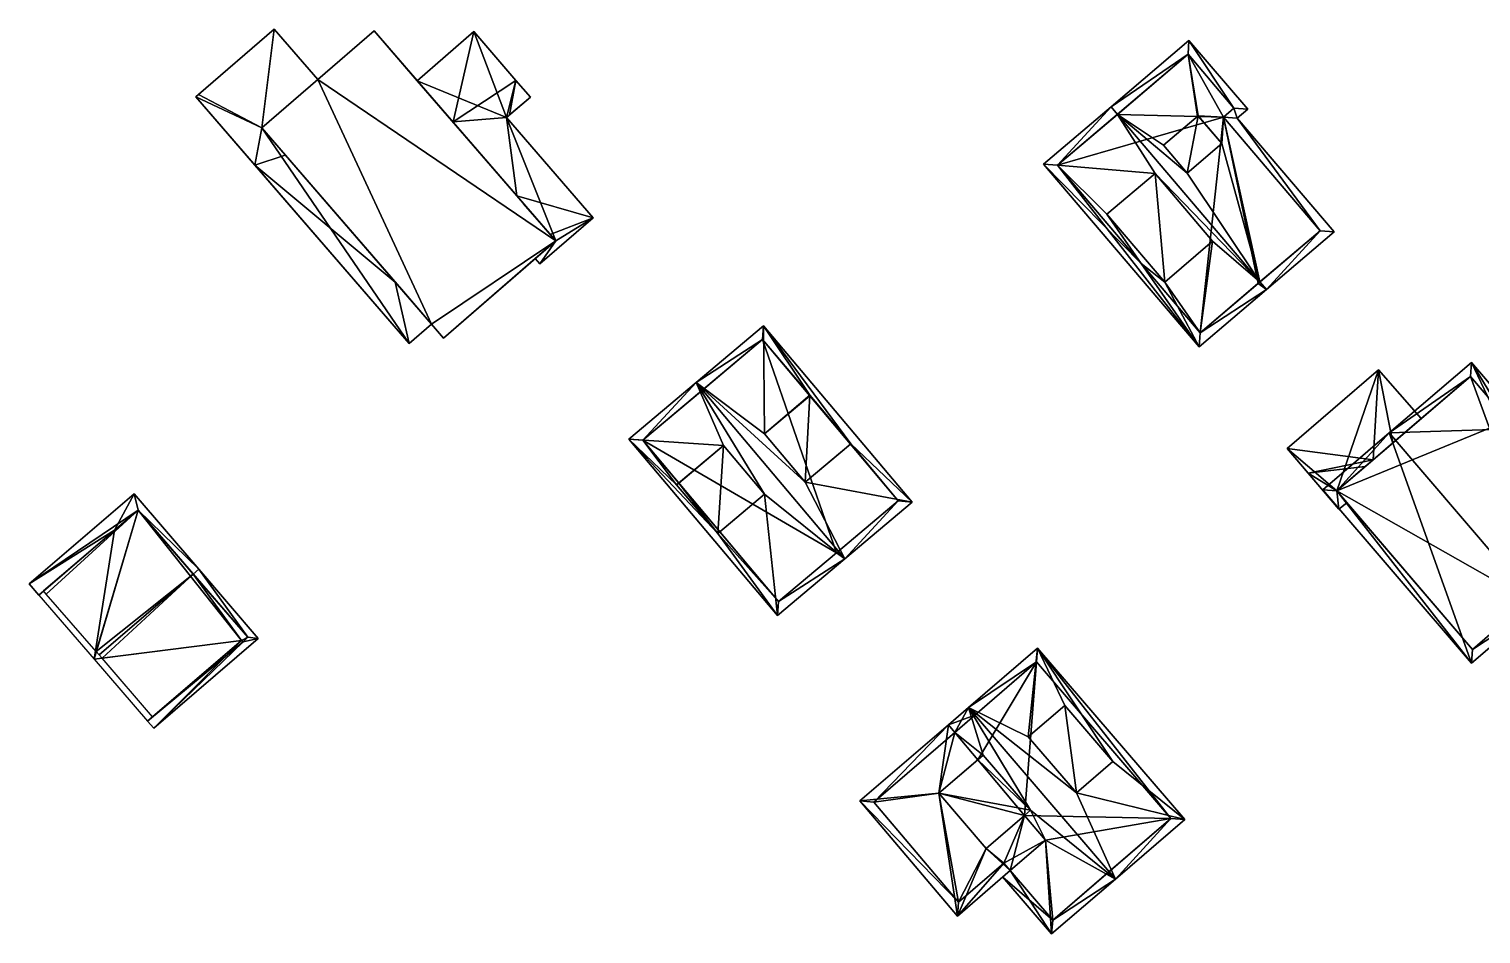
# Model space of a CAD drawing. Extents: x 2679264 to 2679716, y 1246766 to 1247183.
# Drawn here: x 2679267.7 to 2679341.3, y 1247031.4 to 1247077.3 of the extents above; entities that cross this region are included whole.
import ezdxf

# ---------------------------------------------------------------- set-up
doc = ezdxf.new("R2010")
doc.units = 0

msp = doc.modelspace()

# ---------------------------------------------------------------- linework, layer by layer
for points in [[(2679276.11, 1247073.82, 447.735), (2679279.46, 1247072.25, 447.735), (2679280.09, 1247077.26, 447.735)], [(2679276.25, 1247073.94, 459.586), (2679280.09, 1247077.26, 459.595), (2679279.46, 1247072.25, 459.589)], [(2679280.09, 1247077.26, 459.595), (2679276.25, 1247073.94, 459.586), (2679280.09, 1247077.26, 447.735)], [(2679280.09, 1247077.26, 447.735), (2679276.25, 1247073.94, 459.586), (2679276.25, 1247073.94, 447.735)], [(2679279.46, 1247072.25, 459.589), (2679280.09, 1247077.26, 459.595), (2679282.3, 1247074.7, 459.594)], [(2679279.46, 1247072.25, 447.735), (2679282.3, 1247074.7, 447.735), (2679280.09, 1247077.26, 447.735)], [(2679280.09, 1247077.26, 447.735), (2679282.3, 1247074.7, 453.701), (2679280.09, 1247077.26, 459.595)], [(2679280.09, 1247077.26, 459.595), (2679282.3, 1247074.7, 453.701), (2679282.3, 1247074.7, 459.594)], [(2679280.09, 1247077.26, 447.735), (2679282.3, 1247074.7, 447.735), (2679282.3, 1247074.7, 453.701)], [(2679285.16, 1247077.17, 462.153), (2679294.37, 1247066.52, 462.153), (2679282.3, 1247074.7, 462.153)], [(2679285.16, 1247077.17, 462.153), (2679282.3, 1247074.7, 462.153), (2679282.3, 1247074.7, 447.735)], [(2679285.16, 1247077.17, 447.735), (2679285.16, 1247077.17, 462.153), (2679282.3, 1247074.7, 447.735)], [(2679294.37, 1247066.52, 447.735), (2679285.16, 1247077.17, 447.735), (2679282.3, 1247074.7, 447.735)], [(2679294.37, 1247066.52, 462.153), (2679285.16, 1247077.17, 462.153), (2679287.34, 1247074.64, 459.6)], [(2679285.16, 1247077.17, 462.153), (2679285.16, 1247077.17, 447.735), (2679287.34, 1247074.64, 451.154)], [(2679285.16, 1247077.17, 462.153), (2679287.34, 1247074.64, 451.154), (2679287.34, 1247074.64, 459.6)], [(2679287.34, 1247074.64, 447.735), (2679287.34, 1247074.64, 451.154), (2679285.16, 1247077.17, 447.735)], [(2679289.16, 1247072.55, 459.6), (2679287.34, 1247074.64, 459.6), (2679290.21, 1247077.13, 459.606)], [(2679290.21, 1247077.13, 459.606), (2679287.34, 1247074.64, 459.6), (2679290.21, 1247077.13, 447.735)], [(2679290.21, 1247077.13, 447.735), (2679287.34, 1247074.64, 459.6), (2679287.34, 1247074.64, 447.735)], [(2679290.21, 1247077.13, 447.735), (2679287.34, 1247074.64, 447.735), (2679291.87, 1247072.77, 447.735)], [(2679290.21, 1247077.13, 459.606), (2679292.35, 1247074.65, 459.606), (2679289.16, 1247072.55, 459.6)], [(2679292.35, 1247074.65, 459.606), (2679290.21, 1247077.13, 459.606), (2679290.21, 1247077.13, 447.735)], [(2679292.35, 1247074.65, 447.735), (2679292.35, 1247074.65, 459.606), (2679290.21, 1247077.13, 447.735)], [(2679293.08, 1247073.81, 447.735), (2679290.21, 1247077.13, 447.735), (2679291.87, 1247072.77, 447.735)], [(2679326.43, 1247075.98, 453.722), (2679322.53, 1247073.32, 457.225), (2679326.48, 1247076.68, 453.349)], [(2679326.48, 1247076.68, 453.349), (2679322.53, 1247073.32, 457.225), (2679326.43, 1247075.98, 453.722)], [(2679328.75, 1247073.25, 453.721), (2679326.43, 1247075.98, 453.722), (2679326.48, 1247076.68, 453.349)], [(2679328.75, 1247073.25, 453.721), (2679326.48, 1247076.68, 453.349), (2679326.43, 1247075.98, 453.722)], [(2679328.75, 1247073.25, 453.721), (2679326.48, 1247076.68, 453.349), (2679329.46, 1247073.19, 453.349)], [(2679329.46, 1247073.19, 453.349), (2679326.48, 1247076.68, 453.349), (2679328.75, 1247073.25, 453.721)], [(2679326.43, 1247075.98, 453.722), (2679322.85, 1247072.93, 457.225), (2679319.82, 1247070.35, 446.816)], [(2679326.43, 1247075.98, 446.816), (2679326.43, 1247075.98, 453.722), (2679319.82, 1247070.35, 446.816)], [(2679328.23, 1247072.8, 446.816), (2679326.43, 1247075.98, 446.816), (2679319.82, 1247070.35, 446.816)], [(2679326.43, 1247075.98, 453.722), (2679322.85, 1247072.93, 457.225), (2679322.53, 1247073.32, 457.225)], [(2679326.43, 1247075.98, 453.722), (2679322.53, 1247073.32, 457.225), (2679322.85, 1247072.93, 457.225)], [(2679322.85, 1247072.93, 457.225), (2679326.43, 1247075.98, 453.722), (2679326.91, 1247072.83, 454.971)], [(2679326.43, 1247075.98, 453.722), (2679328.75, 1247073.25, 453.721), (2679328.23, 1247072.8, 454.238)], [(2679326.91, 1247072.83, 454.971), (2679326.43, 1247075.98, 453.722), (2679326.94, 1247072.86, 454.938)], [(2679326.43, 1247075.98, 453.722), (2679328.23, 1247072.8, 454.238), (2679326.94, 1247072.86, 454.938)], [(2679328.75, 1247073.25, 453.721), (2679326.43, 1247075.98, 453.722), (2679326.43, 1247075.98, 446.816)], [(2679328.75, 1247073.25, 446.816), (2679328.75, 1247073.25, 453.721), (2679326.43, 1247075.98, 446.816)], [(2679328.23, 1247072.8, 446.816), (2679328.75, 1247073.25, 446.816), (2679326.43, 1247075.98, 446.816)], [(2679279.46, 1247072.25, 462.153), (2679282.3, 1247074.7, 462.153), (2679288.07, 1247062.29, 462.153)], [(2679282.3, 1247074.7, 462.153), (2679279.46, 1247072.25, 462.153), (2679282.3, 1247074.7, 459.594)], [(2679279.46, 1247072.25, 462.153), (2679279.46, 1247072.25, 459.589), (2679282.3, 1247074.7, 459.594)], [(2679288.07, 1247062.29, 447.735), (2679282.3, 1247074.7, 447.735), (2679279.46, 1247072.25, 447.735)], [(2679282.3, 1247074.7, 462.153), (2679294.37, 1247066.52, 462.153), (2679288.07, 1247062.29, 462.153)], [(2679288.07, 1247062.29, 447.735), (2679294.37, 1247066.52, 447.735), (2679282.3, 1247074.7, 447.735)], [(2679292.74, 1247068.4, 459.601), (2679294.37, 1247066.52, 462.153), (2679287.34, 1247074.64, 459.6)], [(2679287.34, 1247074.64, 447.735), (2679294.37, 1247066.52, 447.735), (2679291.87, 1247072.77, 447.735)], [(2679289.16, 1247072.55, 459.6), (2679292.35, 1247074.65, 459.606), (2679291.87, 1247072.77, 459.604)], [(2679291.87, 1247072.77, 459.604), (2679292.35, 1247074.65, 459.606), (2679292.03, 1247072.91, 459.604)], [(2679292.35, 1247074.65, 459.606), (2679293.08, 1247073.81, 459.606), (2679292.03, 1247072.91, 459.604)], [(2679293.08, 1247073.81, 459.606), (2679292.35, 1247074.65, 459.606), (2679292.35, 1247074.65, 447.735)], [(2679293.08, 1247073.81, 447.735), (2679293.08, 1247073.81, 459.606), (2679292.35, 1247074.65, 447.735)], [(2679276.11, 1247073.82, 459.586), (2679276.25, 1247073.94, 459.586), (2679279.46, 1247072.25, 459.589)], [(2679276.25, 1247073.94, 459.586), (2679276.11, 1247073.82, 459.586), (2679276.11, 1247073.82, 447.735)], [(2679276.25, 1247073.94, 447.735), (2679276.25, 1247073.94, 459.586), (2679276.11, 1247073.82, 447.735)], [(2679276.11, 1247073.82, 459.586), (2679279.46, 1247072.25, 459.589), (2679279.11, 1247070.35, 459.586)], [(2679276.11, 1247073.82, 459.586), (2679279.11, 1247070.35, 459.586), (2679279.11, 1247070.35, 447.735)], [(2679276.11, 1247073.82, 447.735), (2679276.11, 1247073.82, 459.586), (2679279.11, 1247070.35, 447.735)], [(2679276.11, 1247073.82, 447.735), (2679286.93, 1247061.31, 447.735), (2679279.46, 1247072.25, 447.735)], [(2679292.03, 1247072.91, 459.604), (2679293.08, 1247073.81, 459.606), (2679293.08, 1247073.81, 447.735)], [(2679292.03, 1247072.91, 447.735), (2679292.03, 1247072.91, 459.604), (2679293.08, 1247073.81, 447.735)], [(2679291.87, 1247072.77, 459.604), (2679292.39, 1247068.81, 459.601), (2679289.16, 1247072.55, 459.6)], [(2679291.87, 1247072.77, 459.604), (2679292.03, 1247072.91, 459.604), (2679292.03, 1247072.91, 447.735)], [(2679291.87, 1247072.77, 447.735), (2679291.87, 1247072.77, 459.604), (2679292.03, 1247072.91, 447.735)], [(2679291.87, 1247072.77, 459.604), (2679296.26, 1247067.69, 459.604), (2679292.39, 1247068.81, 459.601)], [(2679296.26, 1247067.69, 459.604), (2679291.87, 1247072.77, 459.604), (2679291.87, 1247072.77, 447.735)], [(2679296.26, 1247067.69, 447.735), (2679296.26, 1247067.69, 459.604), (2679291.87, 1247072.77, 447.735)], [(2679294.37, 1247066.52, 447.735), (2679296.26, 1247067.69, 447.735), (2679291.87, 1247072.77, 447.735)], [(2679319.11, 1247070.41, 453.865), (2679322.53, 1247073.32, 457.225), (2679319.82, 1247070.35, 454.24)], [(2679322.53, 1247073.32, 457.225), (2679319.11, 1247070.41, 453.865), (2679319.82, 1247070.35, 454.24)], [(2679322.53, 1247073.32, 457.225), (2679322.85, 1247072.93, 457.225), (2679319.82, 1247070.35, 454.24)], [(2679322.85, 1247072.93, 457.225), (2679322.53, 1247073.32, 457.225), (2679319.82, 1247070.35, 454.24)], [(2679324.76, 1247069.94, 456.857), (2679319.82, 1247070.35, 454.24), (2679322.85, 1247072.93, 457.225)], [(2679322.85, 1247072.93, 457.225), (2679319.82, 1247070.35, 454.24), (2679319.82, 1247070.35, 446.816)], [(2679328.23, 1247072.8, 446.816), (2679319.82, 1247070.35, 446.816), (2679327.05, 1247061.86, 446.816)], [(2679324.76, 1247069.94, 456.857), (2679322.85, 1247072.93, 457.225), (2679330.08, 1247064.44, 457.225)], [(2679322.85, 1247072.93, 457.225), (2679326.91, 1247072.83, 454.971), (2679325.19, 1247071.37, 456.654)], [(2679330.08, 1247064.44, 457.225), (2679322.85, 1247072.93, 457.225), (2679326.38, 1247069.96, 456.654)], [(2679326.38, 1247069.96, 456.654), (2679322.85, 1247072.93, 457.225), (2679325.19, 1247071.37, 456.654)], [(2679326.38, 1247069.96, 456.654), (2679325.19, 1247071.37, 456.654), (2679326.94, 1247072.86, 456.4)], [(2679325.19, 1247071.37, 456.654), (2679326.94, 1247072.86, 454.938), (2679326.94, 1247072.86, 456.4)], [(2679328.14, 1247071.45, 456.4), (2679326.38, 1247069.96, 456.654), (2679326.94, 1247072.86, 456.4)], [(2679328.23, 1247072.8, 454.238), (2679326.97, 1247072.83, 454.938), (2679326.94, 1247072.86, 454.938)], [(2679326.94, 1247072.86, 456.4), (2679328.14, 1247071.45, 454.938), (2679328.14, 1247071.45, 456.4)], [(2679326.94, 1247072.86, 456.4), (2679326.94, 1247072.86, 454.938), (2679328.14, 1247071.45, 454.938)], [(2679326.97, 1247072.83, 454.938), (2679328.23, 1247072.8, 454.238), (2679328.14, 1247071.45, 454.938)], [(2679329.99, 1247064.36, 446.816), (2679328.23, 1247072.8, 446.816), (2679327.05, 1247061.86, 446.816)], [(2679328.23, 1247072.8, 454.238), (2679330.08, 1247064.44, 457.225), (2679328.14, 1247071.45, 454.938)], [(2679328.23, 1247072.8, 454.238), (2679328.75, 1247073.25, 453.721), (2679328.93, 1247072.74, 453.865)], [(2679328.23, 1247072.8, 454.238), (2679328.93, 1247072.74, 453.865), (2679328.75, 1247073.25, 453.721)], [(2679328.23, 1247072.8, 454.238), (2679328.75, 1247073.25, 453.721), (2679328.23, 1247072.8, 446.816)], [(2679328.23, 1247072.8, 446.816), (2679328.75, 1247073.25, 453.721), (2679328.75, 1247073.25, 446.816)], [(2679328.23, 1247072.8, 454.238), (2679333.13, 1247067.03, 454.238), (2679330.08, 1247064.44, 457.225)], [(2679333.13, 1247067.03, 454.238), (2679328.23, 1247072.8, 454.238), (2679328.93, 1247072.74, 453.865)], [(2679333.13, 1247067.03, 454.238), (2679328.93, 1247072.74, 453.865), (2679328.23, 1247072.8, 454.238)], [(2679333.13, 1247067.03, 454.238), (2679328.23, 1247072.8, 454.238), (2679333.13, 1247067.03, 446.816)], [(2679333.13, 1247067.03, 446.816), (2679328.23, 1247072.8, 454.238), (2679328.23, 1247072.8, 446.816)], [(2679329.99, 1247064.36, 446.816), (2679333.13, 1247067.03, 446.816), (2679328.23, 1247072.8, 446.816)], [(2679328.75, 1247073.25, 453.721), (2679329.46, 1247073.19, 453.349), (2679328.93, 1247072.74, 453.865)], [(2679328.93, 1247072.74, 453.865), (2679329.46, 1247073.19, 453.349), (2679328.75, 1247073.25, 453.721)], [(2679279.11, 1247070.35, 459.586), (2679279.46, 1247072.25, 459.589), (2679280.65, 1247070.87, 459.588)], [(2679286.54, 1247064.07, 459.588), (2679279.46, 1247072.25, 462.153), (2679288.07, 1247062.29, 462.153)], [(2679279.46, 1247072.25, 459.589), (2679279.46, 1247072.25, 462.153), (2679286.54, 1247064.07, 459.588)], [(2679286.93, 1247061.31, 447.735), (2679288.07, 1247062.29, 447.735), (2679279.46, 1247072.25, 447.735)], [(2679333.84, 1247066.98, 453.865), (2679333.13, 1247067.03, 454.238), (2679328.93, 1247072.74, 453.865)], [(2679333.84, 1247066.98, 453.865), (2679328.93, 1247072.74, 453.865), (2679333.13, 1247067.03, 454.238)], [(2679330.08, 1247064.44, 457.225), (2679326.38, 1247069.96, 456.654), (2679328.14, 1247071.45, 454.938)], [(2679328.14, 1247071.45, 456.4), (2679328.14, 1247071.45, 454.938), (2679326.38, 1247069.96, 456.654)], [(2679280.65, 1247070.87, 459.588), (2679286.23, 1247064.42, 459.588), (2679279.11, 1247070.35, 459.586)], [(2679286.23, 1247064.42, 459.588), (2679286.93, 1247061.31, 459.586), (2679279.11, 1247070.35, 459.586)], [(2679279.11, 1247070.35, 459.586), (2679286.93, 1247061.31, 459.586), (2679279.11, 1247070.35, 447.735)], [(2679286.93, 1247061.31, 459.586), (2679286.93, 1247061.31, 447.735), (2679279.11, 1247070.35, 447.735)], [(2679319.11, 1247070.41, 453.865), (2679319.82, 1247070.35, 454.24), (2679324.06, 1247065.37, 454.24)], [(2679319.11, 1247070.41, 453.865), (2679324.06, 1247065.37, 454.24), (2679326.99, 1247061.15, 453.865)], [(2679319.11, 1247070.41, 453.865), (2679326.99, 1247061.15, 453.865), (2679319.82, 1247070.35, 454.24)], [(2679322.32, 1247067.87, 454.461), (2679324.06, 1247065.37, 454.24), (2679319.82, 1247070.35, 454.24)], [(2679324.76, 1247069.94, 456.857), (2679322.32, 1247067.87, 454.461), (2679319.82, 1247070.35, 454.24)], [(2679319.82, 1247070.35, 454.24), (2679326.99, 1247061.15, 453.865), (2679327.05, 1247061.86, 454.24)], [(2679319.82, 1247070.35, 454.24), (2679327.05, 1247061.86, 454.24), (2679319.82, 1247070.35, 446.816)], [(2679319.82, 1247070.35, 446.816), (2679327.05, 1247061.86, 454.24), (2679327.05, 1247061.86, 446.816)], [(2679322.32, 1247067.87, 456.517), (2679324.76, 1247069.94, 456.857), (2679325.25, 1247064.43, 456.517)], [(2679324.76, 1247069.94, 456.857), (2679322.32, 1247067.87, 456.517), (2679322.32, 1247067.87, 454.461)], [(2679324.76, 1247069.94, 456.857), (2679327.68, 1247066.5, 456.857), (2679325.25, 1247064.43, 456.517)], [(2679327.68, 1247066.5, 456.857), (2679324.76, 1247069.94, 456.857), (2679330.08, 1247064.44, 457.225)], [(2679294.09, 1247066.85, 459.601), (2679292.39, 1247068.81, 459.601), (2679296.26, 1247067.69, 459.604)], [(2679294.37, 1247066.52, 459.601), (2679294.37, 1247066.52, 462.153), (2679292.74, 1247068.4, 459.601)], [(2679293.56, 1247065.35, 459.599), (2679294.37, 1247066.52, 459.601), (2679296.26, 1247067.69, 459.604)], [(2679293.56, 1247065.35, 459.599), (2679296.26, 1247067.69, 459.604), (2679296.26, 1247067.69, 447.735)], [(2679293.56, 1247065.35, 447.735), (2679293.56, 1247065.35, 459.599), (2679296.26, 1247067.69, 447.735)], [(2679294.37, 1247066.52, 447.735), (2679293.56, 1247065.35, 447.735), (2679296.26, 1247067.69, 447.735)], [(2679296.26, 1247067.69, 459.604), (2679294.37, 1247066.52, 459.601), (2679294.09, 1247066.85, 459.601)], [(2679325.25, 1247064.43, 454.461), (2679324.06, 1247065.37, 454.24), (2679322.32, 1247067.87, 454.461)], [(2679322.32, 1247067.87, 454.461), (2679322.32, 1247067.87, 456.517), (2679325.25, 1247064.43, 454.461)], [(2679325.25, 1247064.43, 456.517), (2679325.25, 1247064.43, 454.461), (2679322.32, 1247067.87, 456.517)], [(2679329.99, 1247064.36, 457.136), (2679330.08, 1247064.44, 457.225), (2679333.13, 1247067.03, 454.238)], [(2679329.99, 1247064.36, 457.136), (2679333.13, 1247067.03, 454.238), (2679329.99, 1247064.36, 446.816)], [(2679329.99, 1247064.36, 446.816), (2679333.13, 1247067.03, 454.238), (2679333.13, 1247067.03, 446.816)], [(2679330.41, 1247064.06, 457.225), (2679330.08, 1247064.44, 457.225), (2679333.13, 1247067.03, 454.238)], [(2679330.08, 1247064.44, 457.225), (2679330.41, 1247064.06, 457.225), (2679333.13, 1247067.03, 454.238)], [(2679333.84, 1247066.98, 453.865), (2679330.41, 1247064.06, 457.225), (2679333.13, 1247067.03, 454.238)], [(2679330.41, 1247064.06, 457.225), (2679333.84, 1247066.98, 453.865), (2679333.13, 1247067.03, 454.238)], [(2679288.07, 1247062.29, 462.153), (2679294.37, 1247066.52, 462.153), (2679288.68, 1247061.59, 462.153)], [(2679288.07, 1247062.29, 447.735), (2679288.68, 1247061.59, 447.735), (2679294.37, 1247066.52, 447.735)], [(2679294.37, 1247066.52, 462.153), (2679293.33, 1247065.62, 459.599), (2679288.68, 1247061.59, 462.153)], [(2679294.37, 1247066.52, 459.601), (2679293.56, 1247065.35, 459.599), (2679293.33, 1247065.62, 459.599)], [(2679293.33, 1247065.62, 459.599), (2679294.37, 1247066.52, 462.153), (2679294.37, 1247066.52, 459.601)], [(2679294.37, 1247066.52, 447.735), (2679293.33, 1247065.62, 447.735), (2679293.56, 1247065.35, 447.735)], [(2679327.68, 1247066.5, 456.857), (2679327.05, 1247061.86, 454.24), (2679325.25, 1247064.43, 454.461)], [(2679325.25, 1247064.43, 454.461), (2679325.25, 1247064.43, 456.517), (2679327.68, 1247066.5, 456.857)], [(2679327.68, 1247066.5, 456.857), (2679330.08, 1247064.44, 457.225), (2679327.05, 1247061.86, 454.24)], [(2679293.33, 1247065.62, 459.599), (2679288.68, 1247061.59, 447.735), (2679288.68, 1247061.59, 462.153)], [(2679293.33, 1247065.62, 447.735), (2679288.68, 1247061.59, 447.735), (2679293.33, 1247065.62, 459.599)], [(2679293.33, 1247065.62, 459.599), (2679293.56, 1247065.35, 459.599), (2679293.56, 1247065.35, 447.735)], [(2679293.33, 1247065.62, 447.735), (2679293.33, 1247065.62, 459.599), (2679293.56, 1247065.35, 447.735)], [(2679325.25, 1247064.43, 454.461), (2679325.9, 1247063.21, 454.239), (2679324.06, 1247065.37, 454.24)], [(2679326.99, 1247061.15, 453.865), (2679324.06, 1247065.37, 454.24), (2679325.9, 1247063.21, 454.239)], [(2679286.93, 1247061.31, 459.586), (2679286.23, 1247064.42, 459.588), (2679288.07, 1247062.29, 459.589)], [(2679288.07, 1247062.29, 459.589), (2679286.54, 1247064.07, 459.588), (2679288.07, 1247062.29, 462.153)], [(2679327.05, 1247061.86, 454.24), (2679325.9, 1247063.21, 454.239), (2679325.25, 1247064.43, 454.461)], [(2679330.41, 1247064.06, 457.225), (2679326.99, 1247061.15, 453.865), (2679327.05, 1247061.86, 454.24)], [(2679326.99, 1247061.15, 453.865), (2679330.41, 1247064.06, 457.225), (2679327.05, 1247061.86, 454.24)], [(2679330.41, 1247064.06, 457.225), (2679327.05, 1247061.86, 454.24), (2679330.08, 1247064.44, 457.225)], [(2679330.41, 1247064.06, 457.225), (2679329.99, 1247064.36, 457.136), (2679327.05, 1247061.86, 454.24)], [(2679327.05, 1247061.86, 454.24), (2679329.99, 1247064.36, 457.136), (2679329.99, 1247064.36, 446.816)], [(2679327.05, 1247061.86, 454.24), (2679329.99, 1247064.36, 446.816), (2679327.05, 1247061.86, 446.816)], [(2679329.99, 1247064.36, 457.136), (2679330.41, 1247064.06, 457.225), (2679330.08, 1247064.44, 457.225)], [(2679326.99, 1247061.15, 453.865), (2679325.9, 1247063.21, 454.239), (2679327.05, 1247061.86, 454.24)], [(2679288.07, 1247062.29, 447.735), (2679286.93, 1247061.31, 459.586), (2679288.07, 1247062.29, 459.589)], [(2679286.93, 1247061.31, 459.586), (2679288.07, 1247062.29, 447.735), (2679286.93, 1247061.31, 447.735)], [(2679288.07, 1247062.29, 462.153), (2679288.68, 1247061.59, 462.153), (2679288.68, 1247061.59, 447.735)], [(2679288.07, 1247062.29, 447.735), (2679288.07, 1247062.29, 462.153), (2679288.68, 1247061.59, 447.735)], [(2679301.49, 1247059.34, 460.346), (2679304.91, 1247062.22, 456.752), (2679304.95, 1247056.74, 459.562)], [(2679304.91, 1247062.22, 456.752), (2679301.49, 1247059.34, 460.346), (2679304.85, 1247061.52, 457.153)], [(2679304.91, 1247062.22, 456.752), (2679304.85, 1247061.52, 457.153), (2679307.26, 1247058.69, 457.137)], [(2679304.91, 1247062.22, 456.752), (2679312.44, 1247053.28, 456.752), (2679309.33, 1247056.23, 457.137)], [(2679304.95, 1247056.74, 459.562), (2679304.91, 1247062.22, 456.752), (2679307.26, 1247058.69, 457.137)], [(2679304.91, 1247062.22, 456.752), (2679309.33, 1247056.23, 457.137), (2679307.26, 1247058.69, 457.137)], [(2679312.44, 1247053.28, 456.752), (2679304.91, 1247062.22, 456.752), (2679309.33, 1247056.23, 457.137)], [(2679309.33, 1247056.23, 457.137), (2679304.91, 1247062.22, 456.752), (2679307.26, 1247058.69, 457.137)], [(2679304.85, 1247061.52, 457.153), (2679301.81, 1247058.95, 460.346), (2679298.79, 1247056.41, 448.494)], [(2679304.85, 1247061.52, 448.494), (2679304.85, 1247061.52, 457.153), (2679298.79, 1247056.41, 448.494)], [(2679308.61, 1247050.7, 448.494), (2679304.85, 1247061.52, 448.494), (2679298.79, 1247056.41, 448.494)], [(2679304.85, 1247061.52, 457.153), (2679301.49, 1247059.34, 460.346), (2679301.81, 1247058.95, 460.346)], [(2679307.26, 1247058.69, 457.137), (2679304.85, 1247061.52, 457.153), (2679307.25, 1247058.67, 457.153)], [(2679309.32, 1247056.22, 457.153), (2679309.32, 1247056.22, 459.562), (2679304.85, 1247061.52, 448.494)], [(2679311.74, 1247053.34, 448.494), (2679309.32, 1247056.22, 457.153), (2679304.85, 1247061.52, 448.494)], [(2679309.32, 1247056.22, 459.562), (2679307.25, 1247058.67, 457.153), (2679304.85, 1247061.52, 448.494)], [(2679307.25, 1247058.67, 457.153), (2679304.85, 1247061.52, 457.153), (2679304.85, 1247061.52, 448.494)], [(2679308.61, 1247050.7, 448.494), (2679311.74, 1247053.34, 448.494), (2679304.85, 1247061.52, 448.494)], [(2679340.8, 1247060.36, 453.35), (2679342.41, 1247056.97, 454.042), (2679336.63, 1247056.78, 457.225)], [(2679340.8, 1247060.36, 453.35), (2679336.63, 1247056.78, 457.225), (2679340.75, 1247059.65, 453.702)], [(2679342.45, 1247057.67, 453.702), (2679340.8, 1247060.36, 453.35), (2679340.75, 1247059.65, 453.702)], [(2679343.16, 1247057.61, 453.35), (2679342.41, 1247056.97, 454.042), (2679340.8, 1247060.36, 453.35)], [(2679343.16, 1247057.61, 453.35), (2679340.8, 1247060.36, 453.35), (2679342.45, 1247057.67, 453.702)], [(2679335.82, 1247055.42, 451.902), (2679331.46, 1247056, 451.971), (2679336.09, 1247059.98, 451.971)], [(2679336.09, 1247059.98, 451.971), (2679331.46, 1247056, 451.971), (2679331.46, 1247056, 446.521)], [(2679336.09, 1247059.98, 446.521), (2679336.09, 1247059.98, 451.971), (2679331.46, 1247056, 446.521)], [(2679331.46, 1247056, 446.521), (2679333.97, 1247053.84, 446.521), (2679336.09, 1247059.98, 446.521)], [(2679333.97, 1247053.84, 446.521), (2679338.25, 1247057.51, 446.521), (2679336.09, 1247059.98, 446.521)], [(2679341.71, 1247057.03, 446.521), (2679340.75, 1247059.65, 446.521), (2679333.97, 1247053.84, 446.521)], [(2679335.82, 1247055.42, 451.902), (2679336.09, 1247059.98, 451.971), (2679336.82, 1247056.28, 451.902)], [(2679338.25, 1247057.51, 451.903), (2679336.82, 1247056.28, 451.902), (2679336.09, 1247059.98, 451.971)], [(2679338.25, 1247057.51, 451.903), (2679336.09, 1247059.98, 451.971), (2679336.09, 1247059.98, 446.521)], [(2679338.25, 1247057.51, 446.521), (2679338.25, 1247057.51, 451.903), (2679336.09, 1247059.98, 446.521)], [(2679340.75, 1247059.65, 453.702), (2679336.63, 1247056.78, 457.225), (2679336.96, 1247056.4, 457.225)], [(2679338.25, 1247057.51, 451.903), (2679340.75, 1247059.65, 453.702), (2679336.96, 1247056.4, 457.225)], [(2679340.75, 1247059.65, 446.521), (2679340.75, 1247059.65, 453.702), (2679338.25, 1247057.51, 451.903)], [(2679338.25, 1247057.51, 451.903), (2679338.25, 1247057.51, 446.521), (2679340.75, 1247059.65, 446.521)], [(2679342.45, 1247057.67, 453.702), (2679340.75, 1247059.65, 453.702), (2679340.75, 1247059.65, 446.521)], [(2679342.45, 1247057.67, 446.521), (2679342.45, 1247057.67, 453.702), (2679340.75, 1247059.65, 446.521)], [(2679341.71, 1247057.03, 446.521), (2679342.45, 1247057.67, 446.521), (2679340.75, 1247059.65, 446.521)], [(2679298.08, 1247056.47, 456.752), (2679301.49, 1247059.34, 460.346), (2679302.87, 1247056.15, 459.542)], [(2679301.49, 1247059.34, 460.346), (2679298.08, 1247056.47, 456.752), (2679298.79, 1247056.41, 457.156)], [(2679301.81, 1247058.95, 460.346), (2679301.49, 1247059.34, 460.346), (2679298.79, 1247056.41, 457.156)], [(2679301.81, 1247058.95, 460.346), (2679298.79, 1247056.41, 457.156), (2679298.79, 1247056.41, 448.494)], [(2679301.49, 1247059.34, 460.346), (2679309.02, 1247050.4, 460.346), (2679304.95, 1247053.68, 459.542)], [(2679309.02, 1247050.4, 460.346), (2679301.49, 1247059.34, 460.346), (2679307.02, 1247054.29, 459.562)], [(2679301.49, 1247059.34, 460.346), (2679304.95, 1247053.68, 459.542), (2679302.87, 1247056.15, 459.542)], [(2679301.49, 1247059.34, 460.346), (2679304.95, 1247056.74, 459.562), (2679307.02, 1247054.29, 459.562)], [(2679307.02, 1247054.29, 459.562), (2679304.95, 1247056.74, 459.562), (2679307.26, 1247058.69, 459.562)], [(2679307.25, 1247058.67, 457.153), (2679307.25, 1247058.67, 459.562), (2679304.95, 1247056.74, 459.562)], [(2679309.33, 1247056.23, 459.562), (2679307.02, 1247054.29, 459.562), (2679307.26, 1247058.69, 459.562)], [(2679309.32, 1247056.22, 459.562), (2679307.26, 1247058.69, 459.562), (2679307.25, 1247058.67, 459.562)], [(2679309.32, 1247056.22, 459.562), (2679307.25, 1247058.67, 459.562), (2679307.25, 1247058.67, 457.153)], [(2679309.32, 1247056.22, 459.562), (2679309.33, 1247056.23, 459.562), (2679307.26, 1247058.69, 459.562)], [(2679336.96, 1247056.4, 457.225), (2679335.47, 1247055.12, 451.902), (2679338.25, 1247057.51, 451.903)], [(2679340.8, 1247045.11, 453.982), (2679333.27, 1247053.89, 453.982), (2679336.63, 1247056.78, 457.225)], [(2679336.63, 1247056.78, 457.225), (2679333.27, 1247053.89, 453.982), (2679333.97, 1247053.84, 454.348)], [(2679343.75, 1247048.3, 446.521), (2679341.71, 1247057.03, 446.521), (2679333.97, 1247053.84, 446.521)], [(2679336.96, 1247056.4, 457.225), (2679336.63, 1247056.78, 457.225), (2679333.97, 1247053.84, 454.348)], [(2679342.41, 1247056.97, 454.042), (2679344.17, 1247047.99, 457.225), (2679336.63, 1247056.78, 457.225)], [(2679344.17, 1247047.99, 457.225), (2679340.8, 1247045.11, 453.982), (2679336.63, 1247056.78, 457.225)], [(2679305.61, 1247047.53, 456.752), (2679298.08, 1247056.47, 456.752), (2679302.58, 1247051.68, 457.037)], [(2679298.08, 1247056.47, 456.752), (2679302.87, 1247056.15, 459.542), (2679300.5, 1247054.15, 457.037)], [(2679298.08, 1247056.47, 456.752), (2679300.5, 1247054.15, 457.037), (2679302.58, 1247051.68, 457.037)], [(2679298.08, 1247056.47, 456.752), (2679305.61, 1247047.53, 456.752), (2679302.58, 1247051.68, 457.037)], [(2679298.79, 1247056.41, 457.156), (2679298.08, 1247056.47, 456.752), (2679300.5, 1247054.15, 457.037)], [(2679300.5, 1247054.15, 457.037), (2679298.08, 1247056.47, 456.752), (2679302.58, 1247051.68, 457.037)], [(2679300.61, 1247054.24, 457.156), (2679298.79, 1247056.41, 457.156), (2679300.5, 1247054.15, 457.037)], [(2679298.79, 1247056.41, 457.156), (2679300.61, 1247054.24, 457.156), (2679298.79, 1247056.41, 448.494)], [(2679300.61, 1247054.24, 457.156), (2679302.69, 1247051.77, 459.542), (2679298.79, 1247056.41, 448.494)], [(2679302.69, 1247051.77, 459.542), (2679302.69, 1247051.77, 457.156), (2679298.79, 1247056.41, 448.494)], [(2679298.79, 1247056.41, 448.494), (2679302.69, 1247051.77, 457.156), (2679305.67, 1247048.23, 448.494)], [(2679308.61, 1247050.7, 448.494), (2679298.79, 1247056.41, 448.494), (2679305.67, 1247048.23, 448.494)], [(2679300.5, 1247054.15, 459.542), (2679302.87, 1247056.15, 459.542), (2679302.58, 1247051.68, 459.542)], [(2679300.61, 1247054.24, 457.156), (2679302.87, 1247056.15, 459.542), (2679300.61, 1247054.24, 459.542)], [(2679302.87, 1247056.15, 459.542), (2679304.95, 1247053.68, 459.542), (2679302.58, 1247051.68, 459.542)], [(2679312.44, 1247053.28, 456.752), (2679307.02, 1247054.29, 459.562), (2679309.33, 1247056.23, 457.137)], [(2679309.32, 1247056.22, 457.153), (2679307.02, 1247054.29, 459.562), (2679309.32, 1247056.22, 459.562)], [(2679309.32, 1247056.22, 457.153), (2679311.74, 1247053.34, 457.153), (2679309.33, 1247056.23, 457.137)], [(2679311.74, 1247053.34, 457.153), (2679309.32, 1247056.22, 457.153), (2679311.74, 1247053.34, 448.494)], [(2679311.74, 1247053.34, 457.153), (2679312.44, 1247053.28, 456.752), (2679309.33, 1247056.23, 457.137)], [(2679331.46, 1247056, 451.971), (2679335.82, 1247055.42, 451.902), (2679332.52, 1247054.75, 451.935)], [(2679331.46, 1247056, 451.971), (2679332.52, 1247054.75, 451.935), (2679331.46, 1247056, 446.521)], [(2679331.46, 1247056, 446.521), (2679332.52, 1247054.75, 451.935), (2679332.52, 1247054.75, 446.521)], [(2679331.46, 1247056, 446.521), (2679334.07, 1247052.92, 446.521), (2679333.97, 1247053.84, 446.521)], [(2679336.96, 1247056.4, 457.225), (2679333.97, 1247053.84, 454.348), (2679335.47, 1247055.12, 451.902)], [(2679335.42, 1247055.08, 451.901), (2679332.52, 1247054.75, 451.935), (2679335.82, 1247055.42, 451.902)], [(2679335.47, 1247055.12, 451.902), (2679333.97, 1247053.84, 454.348), (2679333.97, 1247053.84, 451.9)], [(2679333.97, 1247053.84, 451.9), (2679332.52, 1247054.75, 451.935), (2679335.42, 1247055.08, 451.901)], [(2679332.52, 1247054.75, 451.935), (2679333.97, 1247053.84, 451.9), (2679334.07, 1247052.92, 451.883)], [(2679332.52, 1247054.75, 451.935), (2679334.07, 1247052.92, 451.883), (2679332.52, 1247054.75, 446.521)], [(2679332.52, 1247054.75, 446.521), (2679334.07, 1247052.92, 451.883), (2679334.07, 1247052.92, 446.521)], [(2679272.99, 1247053.7, 461.119), (2679273.19, 1247052.87, 461.536), (2679267.66, 1247049.13, 461.119)], [(2679272.99, 1247053.7, 461.119), (2679267.66, 1247049.13, 461.119), (2679272, 1247051.85, 461.536)], [(2679273.19, 1247052.87, 461.536), (2679272.99, 1247053.7, 461.119), (2679272, 1247051.85, 461.536)], [(2679272.99, 1247053.7, 461.119), (2679276.27, 1247049.87, 463.895), (2679273.19, 1247052.87, 461.536)], [(2679276.27, 1247049.87, 463.895), (2679272.99, 1247053.7, 461.119), (2679273.19, 1247052.87, 461.536)], [(2679300.61, 1247054.24, 459.542), (2679300.5, 1247054.15, 459.542), (2679302.58, 1247051.68, 459.542)], [(2679300.61, 1247054.24, 459.542), (2679302.58, 1247051.68, 459.542), (2679302.69, 1247051.77, 459.542)], [(2679300.61, 1247054.24, 457.156), (2679300.61, 1247054.24, 459.542), (2679302.69, 1247051.77, 459.542)], [(2679304.95, 1247053.68, 459.542), (2679305.61, 1247047.53, 456.752), (2679302.58, 1247051.68, 457.037)], [(2679302.69, 1247051.77, 457.156), (2679302.69, 1247051.77, 459.542), (2679304.95, 1247053.68, 459.542)], [(2679309.02, 1247050.4, 460.346), (2679305.61, 1247047.53, 456.752), (2679304.95, 1247053.68, 459.542)], [(2679312.44, 1247053.28, 456.752), (2679309.02, 1247050.4, 460.346), (2679307.02, 1247054.29, 459.562)], [(2679333.27, 1247053.89, 453.982), (2679340.8, 1247045.11, 453.982), (2679333.97, 1247053.84, 454.348)], [(2679334.07, 1247052.92, 451.883), (2679333.97, 1247053.84, 451.9), (2679334.48, 1247053.24, 451.883)], [(2679334.07, 1247052.92, 446.521), (2679334.48, 1247053.24, 446.521), (2679333.97, 1247053.84, 446.521)], [(2679333.97, 1247053.84, 454.348), (2679340.8, 1247045.11, 453.982), (2679340.86, 1247045.81, 454.348)], [(2679333.97, 1247053.84, 454.348), (2679340.86, 1247045.81, 454.348), (2679334.48, 1247053.24, 451.883)], [(2679333.97, 1247053.84, 454.348), (2679334.48, 1247053.24, 451.883), (2679333.97, 1247053.84, 451.9)], [(2679343.75, 1247048.3, 446.521), (2679333.97, 1247053.84, 446.521), (2679340.86, 1247045.81, 446.521)], [(2679308.61, 1247050.7, 460.249), (2679308.7, 1247050.78, 460.346), (2679311.74, 1247053.34, 457.153)], [(2679308.61, 1247050.7, 460.249), (2679311.74, 1247053.34, 457.153), (2679308.61, 1247050.7, 448.494)], [(2679308.61, 1247050.7, 448.494), (2679311.74, 1247053.34, 457.153), (2679311.74, 1247053.34, 448.494)], [(2679308.7, 1247050.78, 460.346), (2679309.02, 1247050.4, 460.346), (2679311.74, 1247053.34, 457.153)], [(2679309.02, 1247050.4, 460.346), (2679312.44, 1247053.28, 456.752), (2679311.74, 1247053.34, 457.153)], [(2679334.07, 1247052.92, 446.521), (2679334.07, 1247052.92, 451.883), (2679334.48, 1247053.24, 451.883)], [(2679334.48, 1247053.24, 451.883), (2679334.48, 1247053.24, 446.521), (2679334.07, 1247052.92, 446.521)], [(2679334.48, 1247053.24, 451.883), (2679340.86, 1247045.81, 454.348), (2679340.86, 1247045.81, 446.521)], [(2679340.86, 1247045.81, 446.521), (2679334.48, 1247053.24, 446.521), (2679334.48, 1247053.24, 451.883)], [(2679273.19, 1247052.87, 461.536), (2679268.15, 1247048.56, 461.533), (2679267.66, 1247049.13, 461.119)], [(2679268.39, 1247048.77, 461.533), (2679273.19, 1247052.87, 461.536), (2679268.53, 1247048.6, 461.652)], [(2679268.39, 1247048.77, 461.533), (2679273.19, 1247052.87, 451.572), (2679273.19, 1247052.87, 461.536)], [(2679268.39, 1247048.77, 461.533), (2679268.39, 1247048.77, 451.572), (2679273.19, 1247052.87, 451.572)], [(2679273.19, 1247052.87, 461.536), (2679271.07, 1247045.7, 463.774), (2679268.53, 1247048.6, 461.652)], [(2679270.96, 1247045.31, 451.572), (2679278.44, 1247046.26, 451.572), (2679273.19, 1247052.87, 451.572)], [(2679270.96, 1247045.31, 451.572), (2679273.19, 1247052.87, 451.572), (2679272, 1247051.85, 451.572)], [(2679271.07, 1247045.7, 463.774), (2679273.19, 1247052.87, 461.536), (2679275.99, 1247049.63, 463.895)], [(2679276.27, 1247049.87, 463.895), (2679275.99, 1247049.63, 463.895), (2679273.19, 1247052.87, 461.536)], [(2679275.99, 1247049.63, 463.895), (2679276.27, 1247049.87, 463.895), (2679273.19, 1247052.87, 461.536)], [(2679278.76, 1247046.42, 461.352), (2679275.99, 1247049.63, 463.895), (2679273.19, 1247052.87, 451.572)], [(2679278.76, 1247046.42, 451.572), (2679278.76, 1247046.42, 461.352), (2679273.19, 1247052.87, 451.572)], [(2679275.99, 1247049.63, 463.895), (2679273.19, 1247052.87, 461.536), (2679273.19, 1247052.87, 451.572)], [(2679278.44, 1247046.26, 451.572), (2679278.76, 1247046.42, 451.572), (2679273.19, 1247052.87, 451.572)], [(2679267.66, 1247049.13, 461.119), (2679268.15, 1247048.56, 461.533), (2679272, 1247051.85, 461.536)], [(2679268.15, 1247048.56, 451.572), (2679270.96, 1247045.31, 451.572), (2679272, 1247051.85, 451.572)], [(2679302.58, 1247051.68, 457.037), (2679305.67, 1247048.23, 457.156), (2679302.69, 1247051.77, 457.156)], [(2679305.61, 1247047.53, 456.752), (2679305.67, 1247048.23, 457.156), (2679302.58, 1247051.68, 457.037)], [(2679302.69, 1247051.77, 457.156), (2679305.67, 1247048.23, 457.156), (2679305.67, 1247048.23, 448.494)], [(2679309.02, 1247050.4, 460.346), (2679308.61, 1247050.7, 460.249), (2679305.67, 1247048.23, 457.156)], [(2679305.67, 1247048.23, 457.156), (2679308.61, 1247050.7, 460.249), (2679308.61, 1247050.7, 448.494)], [(2679305.67, 1247048.23, 457.156), (2679308.61, 1247050.7, 448.494), (2679305.67, 1247048.23, 448.494)], [(2679308.61, 1247050.7, 460.249), (2679309.02, 1247050.4, 460.346), (2679308.7, 1247050.78, 460.346)], [(2679305.61, 1247047.53, 456.752), (2679309.02, 1247050.4, 460.346), (2679305.67, 1247048.23, 457.156)], [(2679271.22, 1247045.53, 463.895), (2679271.07, 1247045.7, 463.774), (2679275.99, 1247049.63, 463.895)], [(2679271.36, 1247045.36, 463.76), (2679271.22, 1247045.53, 463.895), (2679275.99, 1247049.63, 463.895)], [(2679275.99, 1247049.63, 463.895), (2679278.44, 1247046.26, 461.407), (2679271.36, 1247045.36, 463.76)], [(2679278.76, 1247046.42, 461.352), (2679275.99, 1247049.63, 463.895), (2679276.27, 1247049.87, 463.895)], [(2679278.76, 1247046.42, 461.352), (2679276.27, 1247049.87, 463.895), (2679275.99, 1247049.63, 463.895)], [(2679278.44, 1247046.26, 461.407), (2679275.99, 1247049.63, 463.895), (2679278.76, 1247046.42, 461.352)], [(2679278.76, 1247046.42, 461.352), (2679276.27, 1247049.87, 463.895), (2679279.28, 1247046.36, 461.119)], [(2679279.28, 1247046.36, 461.119), (2679276.27, 1247049.87, 463.895), (2679278.76, 1247046.42, 461.352)], [(2679268.39, 1247048.77, 451.572), (2679268.39, 1247048.77, 461.533), (2679268.15, 1247048.56, 461.533)], [(2679268.15, 1247048.56, 451.572), (2679268.39, 1247048.77, 451.572), (2679268.15, 1247048.56, 461.533)], [(2679340.8, 1247045.11, 453.982), (2679344.17, 1247047.99, 457.225), (2679340.86, 1247045.81, 454.348)], [(2679344.17, 1247047.99, 457.225), (2679343.75, 1247048.3, 457.14), (2679340.86, 1247045.81, 454.348)], [(2679340.86, 1247045.81, 454.348), (2679343.75, 1247048.3, 457.14), (2679343.75, 1247048.3, 446.521)], [(2679340.86, 1247045.81, 454.348), (2679343.75, 1247048.3, 446.521), (2679340.86, 1247045.81, 446.521)], [(2679273.98, 1247041.81, 461.119), (2679278.52, 1247046.19, 461.344), (2679279.28, 1247046.36, 461.119)], [(2679273.98, 1247041.81, 461.119), (2679279.28, 1247046.36, 461.119), (2679278.52, 1247046.19, 461.344)], [(2679278.44, 1247046.26, 461.407), (2679278.76, 1247046.42, 461.352), (2679278.52, 1247046.19, 461.344)], [(2679278.44, 1247046.26, 451.572), (2679278.52, 1247046.19, 451.572), (2679278.76, 1247046.42, 451.572)], [(2679278.52, 1247046.19, 461.344), (2679278.76, 1247046.42, 461.352), (2679279.28, 1247046.36, 461.119)], [(2679278.52, 1247046.19, 461.344), (2679279.28, 1247046.36, 461.119), (2679278.76, 1247046.42, 461.352)], [(2679278.52, 1247046.19, 461.344), (2679278.76, 1247046.42, 461.352), (2679278.76, 1247046.42, 451.572)], [(2679278.52, 1247046.19, 451.572), (2679278.52, 1247046.19, 461.344), (2679278.76, 1247046.42, 451.572)], [(2679270.96, 1247045.31, 451.572), (2679273.67, 1247042.17, 451.572), (2679278.44, 1247046.26, 451.572)], [(2679271.36, 1247045.36, 463.76), (2679278.44, 1247046.26, 461.407), (2679273.92, 1247042.39, 461.407)], [(2679273.67, 1247042.17, 461.407), (2679278.44, 1247046.26, 461.407), (2679278.52, 1247046.19, 461.344)], [(2679273.67, 1247042.17, 461.407), (2679273.98, 1247041.81, 461.119), (2679278.44, 1247046.26, 461.407)], [(2679273.98, 1247041.81, 461.119), (2679273.67, 1247042.17, 461.407), (2679278.52, 1247046.19, 461.344)], [(2679278.44, 1247046.26, 451.572), (2679273.92, 1247042.39, 461.407), (2679278.44, 1247046.26, 461.407)], [(2679278.44, 1247046.26, 451.572), (2679273.92, 1247042.39, 451.572), (2679273.92, 1247042.39, 461.407)], [(2679278.44, 1247046.26, 461.407), (2679273.98, 1247041.81, 461.119), (2679278.52, 1247046.19, 461.344)], [(2679278.44, 1247046.26, 461.407), (2679278.52, 1247046.19, 461.344), (2679278.44, 1247046.26, 451.572)], [(2679278.44, 1247046.26, 451.572), (2679278.52, 1247046.19, 461.344), (2679278.52, 1247046.19, 451.572)], [(2679315.3, 1247042.86, 460.346), (2679318.8, 1247045.87, 456.752), (2679318.33, 1247041.37, 459.312)], [(2679318.8, 1247045.87, 456.752), (2679315.3, 1247042.86, 460.346), (2679318.75, 1247045.17, 457.141)], [(2679318.33, 1247041.37, 459.312), (2679318.8, 1247045.87, 456.752), (2679320.18, 1247042.96, 457.416)], [(2679325.56, 1247037.23, 457.14), (2679318.8, 1247045.87, 456.752), (2679318.75, 1247045.17, 457.141)], [(2679318.8, 1247045.87, 456.752), (2679326.27, 1247037.18, 456.752), (2679322.62, 1247040.12, 457.416)], [(2679318.8, 1247045.87, 456.752), (2679322.62, 1247040.12, 457.416), (2679320.18, 1247042.96, 457.416)], [(2679326.27, 1247037.18, 456.752), (2679318.8, 1247045.87, 456.752), (2679325.56, 1247037.23, 457.14)], [(2679318.75, 1247045.17, 457.141), (2679315.62, 1247042.48, 460.346), (2679314.6, 1247041.6, 448.621)], [(2679318.75, 1247045.17, 457.141), (2679314.6, 1247041.6, 448.621), (2679318.75, 1247045.17, 448.621)], [(2679314.6, 1247041.6, 448.621), (2679315.77, 1247040.21, 448.621), (2679318.75, 1247045.17, 448.621)], [(2679318.75, 1247045.17, 457.141), (2679315.3, 1247042.86, 460.346), (2679315.62, 1247042.48, 460.346)], [(2679315.77, 1247040.21, 448.621), (2679318.14, 1247037.39, 448.621), (2679318.75, 1247045.17, 448.621)], [(2679318.14, 1247037.39, 448.621), (2679325.56, 1247037.23, 448.621), (2679318.75, 1247045.17, 448.621)], [(2679325.56, 1247037.23, 457.14), (2679318.75, 1247045.17, 457.141), (2679318.75, 1247045.17, 448.621)], [(2679325.56, 1247037.23, 448.621), (2679325.56, 1247037.23, 457.14), (2679318.75, 1247045.17, 448.621)], [(2679314.28, 1247041.99, 459.24), (2679315.3, 1247042.86, 460.346), (2679314.6, 1247041.6, 459.236)], [(2679315.3, 1247042.86, 460.346), (2679314.28, 1247041.99, 459.24), (2679315.62, 1247042.48, 460.346)], [(2679314.6, 1247041.6, 459.236), (2679315.3, 1247042.86, 460.346), (2679316.05, 1247040.44, 459.517)], [(2679316.05, 1247040.44, 459.517), (2679315.3, 1247042.86, 460.346), (2679318.44, 1247037.65, 459.517)], [(2679322.76, 1247034.16, 460.346), (2679315.3, 1247042.86, 460.346), (2679320.77, 1247038.53, 459.312)], [(2679315.3, 1247042.86, 460.346), (2679322.76, 1247034.16, 460.346), (2679318.44, 1247037.65, 459.517)], [(2679315.3, 1247042.86, 460.346), (2679318.33, 1247041.37, 459.312), (2679320.77, 1247038.53, 459.312)], [(2679320.77, 1247038.53, 459.312), (2679318.33, 1247041.37, 459.312), (2679320.18, 1247042.96, 459.312)], [(2679320.18, 1247042.96, 457.416), (2679320.18, 1247042.96, 459.312), (2679318.33, 1247041.37, 459.312)], [(2679322.62, 1247040.12, 459.312), (2679320.77, 1247038.53, 459.312), (2679320.18, 1247042.96, 459.312)], [(2679322.62, 1247040.12, 457.416), (2679322.62, 1247040.12, 459.312), (2679320.18, 1247042.96, 457.416)], [(2679320.18, 1247042.96, 459.312), (2679320.18, 1247042.96, 457.416), (2679322.62, 1247040.12, 459.312)], [(2679273.92, 1247042.39, 451.572), (2679273.67, 1247042.17, 461.407), (2679273.92, 1247042.39, 461.407)], [(2679273.92, 1247042.39, 451.572), (2679273.67, 1247042.17, 451.572), (2679273.67, 1247042.17, 461.407)], [(2679314.28, 1247041.99, 459.24), (2679313.8, 1247038.51, 457.996), (2679309.79, 1247038.13, 456.459)], [(2679314.28, 1247041.99, 459.24), (2679309.79, 1247038.13, 456.459), (2679310.5, 1247038.07, 456.691)], [(2679314.6, 1247041.6, 459.236), (2679314.28, 1247041.99, 459.24), (2679310.5, 1247038.07, 456.691)], [(2679314.6, 1247041.6, 459.236), (2679313.8, 1247038.51, 457.996), (2679314.28, 1247041.99, 459.24)], [(2679314.28, 1247041.99, 459.24), (2679314.6, 1247041.6, 459.236), (2679315.62, 1247042.48, 460.346)], [(2679315.62, 1247042.48, 460.346), (2679314.6, 1247041.6, 459.236), (2679314.6, 1247041.6, 448.621)], [(2679314.6, 1247041.6, 459.236), (2679310.5, 1247038.07, 456.691), (2679314.6, 1247041.6, 448.621)], [(2679314.6, 1247041.6, 448.621), (2679310.5, 1247038.07, 456.691), (2679310.5, 1247038.07, 448.621)], [(2679314.6, 1247041.6, 448.621), (2679310.5, 1247038.07, 448.621), (2679313.8, 1247038.51, 448.621)], [(2679315.77, 1247040.21, 459.22), (2679313.8, 1247038.51, 457.996), (2679314.6, 1247041.6, 459.236)], [(2679314.6, 1247041.6, 448.621), (2679313.8, 1247038.51, 448.621), (2679315.77, 1247040.21, 448.621)], [(2679315.77, 1247040.21, 459.22), (2679314.6, 1247041.6, 459.236), (2679316.05, 1247040.44, 459.517)], [(2679316.05, 1247040.44, 459.517), (2679315.77, 1247040.21, 459.517), (2679313.8, 1247038.51, 459.517)], [(2679315.77, 1247040.21, 459.22), (2679316.05, 1247040.44, 459.517), (2679313.8, 1247038.51, 459.517)], [(2679315.77, 1247040.21, 459.517), (2679316.05, 1247040.44, 459.517), (2679318.44, 1247037.65, 459.517)], [(2679316.05, 1247040.44, 459.517), (2679315.77, 1247040.21, 448.621), (2679315.77, 1247040.21, 458.192)], [(2679316.05, 1247040.44, 459.517), (2679315.77, 1247040.21, 458.192), (2679315.77, 1247040.21, 459.22)], [(2679315.77, 1247040.21, 459.22), (2679315.77, 1247040.21, 458.192), (2679316.05, 1247040.44, 459.517)], [(2679313.8, 1247038.51, 459.517), (2679315.77, 1247040.21, 459.517), (2679318.44, 1247037.65, 459.517)], [(2679315.77, 1247040.21, 448.621), (2679313.8, 1247038.51, 448.621), (2679315.77, 1247040.21, 458.192)], [(2679315.77, 1247040.21, 459.22), (2679313.8, 1247038.51, 459.517), (2679313.8, 1247038.51, 457.996)], [(2679315.77, 1247040.21, 448.621), (2679313.8, 1247038.51, 448.621), (2679318.14, 1247037.39, 448.621)], [(2679326.27, 1247037.18, 456.752), (2679320.77, 1247038.53, 459.312), (2679322.62, 1247040.12, 457.416)], [(2679320.77, 1247038.53, 459.312), (2679322.62, 1247040.12, 459.312), (2679322.62, 1247040.12, 457.416)], [(2679309.79, 1247038.13, 456.459), (2679313.8, 1247038.51, 457.996), (2679314.74, 1247032.29, 456.407)], [(2679310.5, 1247038.07, 448.621), (2679314.8, 1247032.99, 448.621), (2679313.8, 1247038.51, 448.621)], [(2679316.19, 1247035.72, 459.517), (2679313.8, 1247038.51, 459.517), (2679318.14, 1247037.39, 459.517)], [(2679313.8, 1247038.51, 459.517), (2679318.44, 1247037.65, 459.517), (2679318.14, 1247037.39, 459.517)], [(2679313.8, 1247038.51, 457.996), (2679316.19, 1247035.72, 457.984), (2679314.74, 1247032.29, 456.407)], [(2679313.8, 1247038.51, 457.996), (2679313.8, 1247038.51, 459.517), (2679316.19, 1247035.72, 459.517)], [(2679316.19, 1247035.72, 457.984), (2679313.8, 1247038.51, 457.996), (2679316.19, 1247035.72, 459.517)], [(2679313.8, 1247038.51, 448.621), (2679316.19, 1247035.72, 448.621), (2679318.14, 1247037.39, 448.621)], [(2679314.8, 1247032.99, 448.621), (2679316.19, 1247035.72, 448.621), (2679313.8, 1247038.51, 448.621)], [(2679326.27, 1247037.18, 456.752), (2679322.76, 1247034.16, 460.346), (2679320.77, 1247038.53, 459.312)], [(2679309.79, 1247038.13, 456.459), (2679314.74, 1247032.29, 456.407), (2679314.8, 1247032.99, 456.646)], [(2679310.5, 1247038.07, 456.691), (2679309.79, 1247038.13, 456.459), (2679314.8, 1247032.99, 456.646)], [(2679310.5, 1247038.07, 456.691), (2679314.8, 1247032.99, 456.646), (2679310.5, 1247038.07, 448.621)], [(2679310.5, 1247038.07, 448.621), (2679314.8, 1247032.99, 456.646), (2679314.8, 1247032.99, 448.621)], [(2679318.44, 1247037.65, 459.517), (2679319.2, 1247036.13, 459.177), (2679318.14, 1247037.39, 459.19)], [(2679318.14, 1247037.39, 459.19), (2679318.14, 1247037.39, 459.517), (2679318.44, 1247037.65, 459.517)], [(2679322.76, 1247034.16, 460.346), (2679319.2, 1247036.13, 459.177), (2679318.44, 1247037.65, 459.517)], [(2679316.19, 1247035.72, 457.984), (2679318.14, 1247037.39, 459.19), (2679317.41, 1247034.59, 458.067)], [(2679318.14, 1247037.39, 459.19), (2679316.19, 1247035.72, 459.517), (2679318.14, 1247037.39, 459.517)], [(2679318.14, 1247037.39, 459.19), (2679316.19, 1247035.72, 457.984), (2679316.19, 1247035.72, 459.517)], [(2679317.09, 1247034.97, 448.621), (2679318.14, 1247037.39, 448.621), (2679316.19, 1247035.72, 448.621)], [(2679317.09, 1247034.97, 448.621), (2679319.2, 1247036.13, 448.621), (2679318.14, 1247037.39, 448.621)], [(2679317.41, 1247034.59, 458.067), (2679318.14, 1247037.39, 459.19), (2679319.2, 1247036.13, 459.177)], [(2679318.14, 1247037.39, 448.621), (2679319.2, 1247036.13, 448.621), (2679325.56, 1247037.23, 448.621)], [(2679319.2, 1247036.13, 448.621), (2679319.57, 1247032.08, 448.621), (2679325.56, 1247037.23, 448.621)], [(2679322.43, 1247034.54, 460.346), (2679325.56, 1247037.23, 457.14), (2679319.57, 1247032.08, 448.621)], [(2679319.57, 1247032.08, 448.621), (2679325.56, 1247037.23, 457.14), (2679325.56, 1247037.23, 448.621)], [(2679322.43, 1247034.54, 460.346), (2679322.76, 1247034.16, 460.346), (2679325.56, 1247037.23, 457.14)], [(2679322.76, 1247034.16, 460.346), (2679326.27, 1247037.18, 456.752), (2679325.56, 1247037.23, 457.14)], [(2679317.09, 1247034.97, 448.621), (2679317.41, 1247034.59, 448.621), (2679319.2, 1247036.13, 448.621)], [(2679317.41, 1247034.59, 457.224), (2679319.2, 1247036.13, 459.177), (2679319.51, 1247031.38, 456.811)], [(2679319.2, 1247036.13, 448.621), (2679317.41, 1247034.59, 448.621), (2679319.57, 1247032.08, 448.621)], [(2679317.41, 1247034.59, 457.224), (2679317.41, 1247034.59, 458.067), (2679319.2, 1247036.13, 459.177)], [(2679319.51, 1247031.38, 456.811), (2679319.2, 1247036.13, 459.177), (2679322.76, 1247034.16, 460.346)], [(2679314.74, 1247032.29, 456.407), (2679316.19, 1247035.72, 457.984), (2679317.41, 1247034.59, 458.067)], [(2679314.8, 1247032.99, 448.621), (2679317.09, 1247034.97, 448.621), (2679316.19, 1247035.72, 448.621)], [(2679314.74, 1247032.29, 456.407), (2679317.41, 1247034.59, 458.067), (2679317.09, 1247034.97, 458.069)], [(2679314.8, 1247032.99, 456.646), (2679314.74, 1247032.29, 456.407), (2679317.09, 1247034.97, 458.069)], [(2679314.8, 1247032.99, 456.646), (2679317.09, 1247034.97, 458.069), (2679317.09, 1247034.97, 448.621)], [(2679314.8, 1247032.99, 448.621), (2679314.8, 1247032.99, 456.646), (2679317.09, 1247034.97, 448.621)], [(2679317.04, 1247034.26, 456.811), (2679317.41, 1247034.59, 457.224), (2679319.51, 1247031.38, 456.811)], [(2679317.41, 1247034.59, 457.224), (2679317.04, 1247034.26, 456.811), (2679319.57, 1247032.08, 457.224)], [(2679317.09, 1247034.97, 458.069), (2679317.41, 1247034.59, 458.067), (2679317.41, 1247034.59, 457.224)], [(2679317.09, 1247034.97, 448.621), (2679317.09, 1247034.97, 458.069), (2679317.41, 1247034.59, 457.224)], [(2679317.41, 1247034.59, 448.621), (2679317.09, 1247034.97, 448.621), (2679317.41, 1247034.59, 457.224)], [(2679319.57, 1247032.08, 448.621), (2679317.41, 1247034.59, 457.224), (2679319.57, 1247032.08, 457.224)], [(2679319.57, 1247032.08, 448.621), (2679317.41, 1247034.59, 448.621), (2679317.41, 1247034.59, 457.224)], [(2679319.57, 1247032.08, 457.224), (2679322.76, 1247034.16, 460.346), (2679322.43, 1247034.54, 460.346)], [(2679319.57, 1247032.08, 457.224), (2679322.43, 1247034.54, 460.346), (2679319.57, 1247032.08, 448.621)], [(2679317.04, 1247034.26, 456.811), (2679319.51, 1247031.38, 456.811), (2679319.57, 1247032.08, 457.224)], [(2679319.51, 1247031.38, 456.811), (2679322.76, 1247034.16, 460.346), (2679319.57, 1247032.08, 457.224)]]:
    msp.add_3dface(points)

doc.saveas('drawing.dxf')
